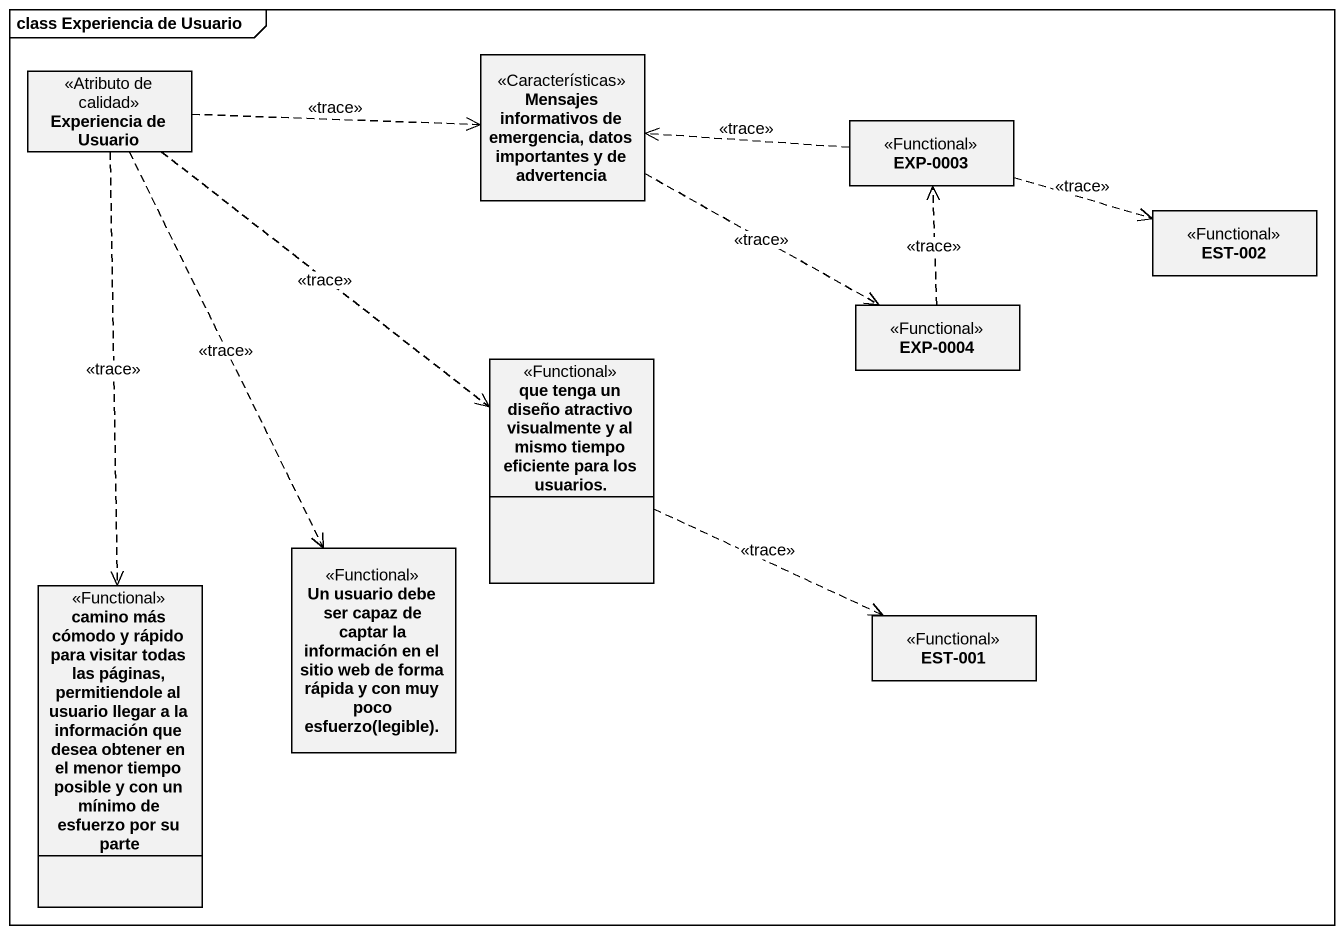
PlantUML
@startuml
mainframe class Experiencia de Usuario
hide circle
hide empty members
class "Mensajes informativos de emergencia, datos importantes y de advertencia" as Mensajes_informativos_de <<Características>>
class "Experiencia de Usuario" as Experiencia_de_Usuario <<Atributo de calidad>>
class "EXP-0003" as EXP_0003 <<Functional>>
class "EST-002" as EST_002 <<Functional>>
class "EXP-0004" as EXP_0004 <<Functional>>
class "que tenga un diseño atractivo visualmente y al mismo tiempo eficiente para los usuarios." as que_tenga_un_diseño <<Functional>>
class "camino más cómodo y rápido para visitar todas las páginas, permitiendole al usuario llegar a la información que desea obtener en el menor tiempo posible y con un mínimo de esfuerzo por su parte" as camino_más_cómodo_y_rápido <<Functional>>
class "Un usuario debe ser capaz de captar la información en el sitio web de forma rápida y con muy poco esfuerzo(legible)." as Un_usuario_debe_ser_capaz <<Functional>>
class "EST-001" as EST_001 <<Functional>>
Mensajes_informativos_de .right.> EXP_0004 : <<trace>>
Experiencia_de_Usuario .right.> Mensajes_informativos_de : <<trace>>
Experiencia_de_Usuario ..> que_tenga_un_diseño : <<trace>>
Experiencia_de_Usuario ..> camino_más_cómodo_y_rápido : <<trace>>
Experiencia_de_Usuario ..> Un_usuario_debe_ser_capaz : <<trace>>
EXP_0003 .left.> Mensajes_informativos_de : <<trace>>
EXP_0003 .right.> EST_002 : <<trace>>
EXP_0004 .up.> EXP_0003 : <<trace>>
que_tenga_un_diseño .right.> EST_001 : <<trace>>
@enduml
